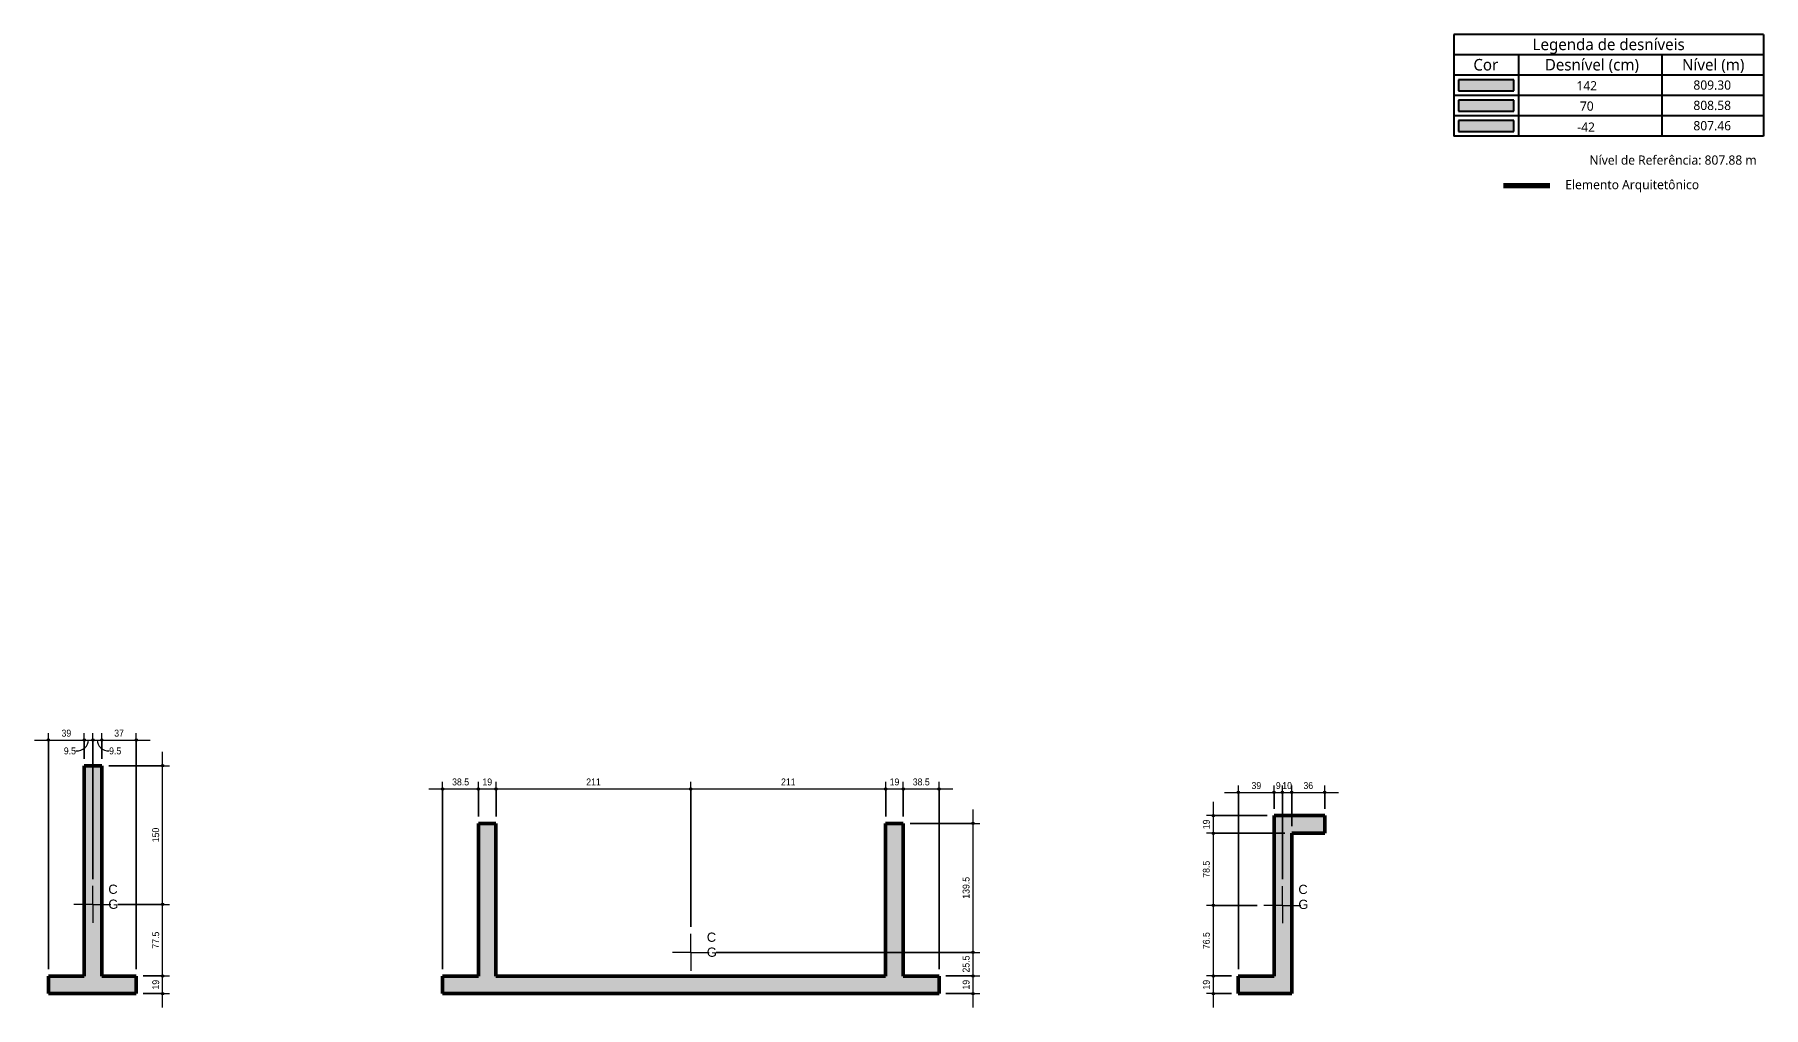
# Model space of a CAD drawing. Header units: centimetres. Extents: x -1984 to 34419, y -3196 to 88064.
# Drawn here: x 12445 to 14315, y -931 to 122 of the extents above; entities that cross this region are included whole.
import ezdxf

# ---------------------------------------------------------------- set-up
doc = ezdxf.new("R2010")
doc.units = ezdxf.units.CM
for name, color, linetype, lineweight in [('A-ANNO-DIMS', 7, 'Continuous', 9), ('A-ANNO-DIMS-50', 7, 'Continuous', 9), ('A-DETL-GENF', 7, 'Continuous', 18), ('A-DETL-IDEN', 7, 'Continuous', 9), ('A-DETL-THIN', 7, 'Continuous', 25), ('G-ANNO-TEXT', 7, 'Continuous', 9), ('S-COLS', 7, 'Continuous', 25)]:
    doc.layers.add(name, color=color, linetype=linetype, lineweight=lineweight)
doc.layers.add('A-DETL', color=7, linetype='Continuous', lineweight=18, true_color=0x00a600)
doc.styles.add('Arial_1', font='arial.ttf', dxfattribs={"width": 0.9, "height": 7.5})
doc.styles.add('Arial_3', font='arial.ttf', dxfattribs={"height": 10})
doc.styles.add('Gadugi_1', font='gadugi.ttf', dxfattribs={"height": 10})
doc.styles.add('Gadugi_3', font='gadugi.ttf', dxfattribs={"height": 12.5})
doc.dimstyles.new('PED_1_5mm_ESQ_2', dxfattribs={"dimscale": 30.48, "dimtxt": 7.651945, "dimasz": 0.328084, "dimexe": 0.246063, "dimexo": 0.246063, "dimgap": 0.049213, "dimtad": 1, "dimdec": 1, "dimrnd": 0.5, "dimdsep": 46, "dimtxsty": 'Arial_1', "dimblk1": 'DOTSMALL', "dimblk2": 'DOTSMALL', "dimsah": 1, "dimcen": 0.09, "dimdle": 0.492126, "dimazin": 0, "dimtfac": 1, "dimtdec": 4, "dimtix": 1, "dimtmove": 1, "dimatfit": 3, "dimfxl": 1, "dimtvp": 1, "dimtolj": 1, "dimtzin": 0, "dimarcsym": 2})
doc.dimstyles.new('PED_1_5mm_ESQ_3', dxfattribs={"dimscale": 30.48, "dimtxt": 7.651945, "dimasz": 0.328084, "dimexe": 0.246063, "dimexo": 0.246063, "dimgap": 0.049213, "dimtad": 1, "dimdec": 1, "dimrnd": 0.5, "dimdsep": 46, "dimtxsty": 'Arial_1', "dimblk1": 'DOTSMALL', "dimblk2": 'DOTSMALL', "dimsah": 1, "dimcen": 0.09, "dimdle": 0.492126, "dimazin": 0, "dimtfac": 1, "dimtdec": 4, "dimtix": 1, "dimtmove": 0, "dimatfit": 3, "dimfxl": 1, "dimtvp": 1, "dimtolj": 1, "dimtzin": 0, "dimarcsym": 2})

# ---------------------------------------------------------------- blocks, each defined once
blk = doc.blocks.new('DIMBLOCK326-DT F 005 - DETALHE P21')
at = {"layer": 'A-ANNO-DIMS-50'}
h = blk.add_hatch(color=256, dxfattribs=at)
edge = h.paths.add_edge_path(flags=0)
edge.add_arc((12460.4, -641.6), 1.25, 0, 360)
h = blk.add_hatch(color=256, dxfattribs=at)
edge = h.paths.add_edge_path(flags=0)
edge.add_arc((12499.1, -641.6), 1.25, 0, 360)
for p, q in [((12460.4, -889.4), (12460.4, -634.1)), ((12499.1, -661.9), (12499.1, -634.1)), ((12445.4, -641.6), (12499.1, -641.6)), ((12460.4, -641.6), (12460.4, -889.4)), ((12499.1, -641.6), (12499.1, -661.9))]:
    blk.add_line(p, q, dxfattribs=at)
for centre in [(12460.4, -641.6), (12499.1, -641.6)]:
    blk.add_circle(centre, 1.25, dxfattribs=at)
at = {"layer": 'A-ANNO-DIMS-50', "color": 0, "insert": (12474.5, -630.4), "char_height": 7.5, "width": 12.431, "attachment_point": 1, "line_spacing_factor": 0.941778, "style": 'Arial_1'}
blk.add_mtext('39', dxfattribs=at)
blk = doc.blocks.new('_DotSmall')
at = {"color": 0, "linetype": 'ByBlock', "const_width": 0.5}
blk.add_lwpolyline([(-0.0625, 0, 1), (0.0625, 0, 1)], format="xyb", close=True, dxfattribs=at)
blk = doc.blocks.new('DIMBLOCK327-DT F 005 - DETALHE P21')
at = {"layer": 'A-ANNO-DIMS-50'}
h = blk.add_hatch(color=256, dxfattribs=at)
edge = h.paths.add_edge_path(flags=0)
edge.add_arc((12499.1, -641.6), 1.25, 0, 360)
h = blk.add_hatch(color=256, dxfattribs=at)
edge = h.paths.add_edge_path(flags=0)
edge.add_arc((12508.4, -641.6), 1.25, 0, 360)
for p, q in [((12499.1, -661.9), (12499.1, -634.1)), ((12508.4, -792), (12508.4, -634.1)), ((12499.1, -641.6), (12508.4, -641.6)), ((12499.1, -641.6), (12499.1, -661.9)), ((12508.4, -641.6), (12508.4, -792))]:
    blk.add_line(p, q, dxfattribs=at)
for centre in [(12499.1, -641.6), (12508.4, -641.6)]:
    blk.add_circle(centre, 1.25, dxfattribs=at)
blk.add_ellipse((12490, -641.6), major_axis=(13.7, 0), ratio=0.857781, start_param=4.712389, end_param=6.283185, dxfattribs=at)
at = {"layer": 'A-ANNO-DIMS-50', "color": 0, "insert": (12477, -649.6), "char_height": 7.5, "width": 15.539, "attachment_point": 1, "line_spacing_factor": 0.941778, "style": 'Arial_1'}
blk.add_mtext('9.5', dxfattribs=at)
blk = doc.blocks.new('DIMBLOCK328-DT F 005 - DETALHE P21')
at = {"layer": 'A-ANNO-DIMS-50'}
h = blk.add_hatch(color=256, dxfattribs=at)
edge = h.paths.add_edge_path(flags=0)
edge.add_arc((12508.4, -641.6), 1.25, 0, 360)
h = blk.add_hatch(color=256, dxfattribs=at)
edge = h.paths.add_edge_path(flags=0)
edge.add_arc((12518.1, -641.6), 1.25, 0, 360)
for p, q in [((12508.4, -792), (12508.4, -634.1)), ((12518.1, -661.9), (12518.1, -634.1)), ((12508.4, -641.6), (12518.1, -641.6)), ((12508.4, -641.6), (12508.4, -792)), ((12518.1, -641.6), (12518.1, -661.9))]:
    blk.add_line(p, q, dxfattribs=at)
for centre in [(12508.4, -641.6), (12518.1, -641.6)]:
    blk.add_circle(centre, 1.25, dxfattribs=at)
blk.add_ellipse((12526, -641.6), major_axis=(12.8, 0), ratio=0.921926, start_param=3.141593, end_param=4.712389, dxfattribs=at)
at = {"layer": 'A-ANNO-DIMS-50', "color": 0, "insert": (12526, -649.6), "char_height": 7.5, "width": 15.539, "attachment_point": 1, "line_spacing_factor": 0.941778, "style": 'Arial_1'}
blk.add_mtext('9.5', dxfattribs=at)
blk = doc.blocks.new('DIMBLOCK329-DT F 005 - DETALHE P21')
at = {"layer": 'A-ANNO-DIMS-50'}
h = blk.add_hatch(color=256, dxfattribs=at)
edge = h.paths.add_edge_path(flags=0)
edge.add_arc((12518.1, -641.6), 1.25, 0, 360)
h = blk.add_hatch(color=256, dxfattribs=at)
edge = h.paths.add_edge_path(flags=0)
edge.add_arc((12555.4, -641.6), 1.25, 0, 360)
for p, q in [((12518.1, -661.9), (12518.1, -634.1)), ((12555.4, -889.4), (12555.4, -634.1)), ((12518.1, -641.6), (12570.4, -641.6)), ((12518.1, -641.6), (12518.1, -661.9)), ((12555.4, -641.6), (12555.4, -889.4))]:
    blk.add_line(p, q, dxfattribs=at)
for centre in [(12518.1, -641.6), (12555.4, -641.6)]:
    blk.add_circle(centre, 1.25, dxfattribs=at)
at = {"layer": 'A-ANNO-DIMS-50', "color": 0, "insert": (12531.5, -630.4), "char_height": 7.5, "width": 12.431, "attachment_point": 1, "line_spacing_factor": 0.941778, "style": 'Arial_1'}
blk.add_mtext('37', dxfattribs=at)
blk = doc.blocks.new('DIMBLOCK330-DT F 005 - DETALHE P21')
at = {"layer": 'A-ANNO-DIMS-50'}
h = blk.add_hatch(color=256, dxfattribs=at)
edge = h.paths.add_edge_path(flags=0)
edge.add_arc((12583.8, -896.9), 1.25, 0, 360)
h = blk.add_hatch(color=256, dxfattribs=at)
edge = h.paths.add_edge_path(flags=0)
edge.add_arc((12583.8, -915.9), 1.25, 0, 360)
for p, q in [((12562.9, -896.9), (12591.3, -896.9)), ((12583.8, -896.9), (12562.9, -896.9)), ((12583.8, -930.9), (12583.8, -896.9)), ((12562.9, -915.9), (12591.3, -915.9)), ((12583.8, -915.9), (12562.9, -915.9))]:
    blk.add_line(p, q, dxfattribs=at)
for centre in [(12583.8, -896.9), (12583.8, -915.9)]:
    blk.add_circle(centre, 1.25, dxfattribs=at)
at = {"layer": 'A-ANNO-DIMS-50', "color": 0, "insert": (12572.6, -911.6), "char_height": 7.5, "width": 12.431, "attachment_point": 1, "rotation": 90, "line_spacing_factor": 0.941778, "style": 'Arial_1'}
blk.add_mtext('19', dxfattribs=at)
blk = doc.blocks.new('DIMBLOCK331-DT F 005 - DETALHE P21')
at = {"layer": 'A-ANNO-DIMS-50'}
h = blk.add_hatch(color=256, dxfattribs=at)
edge = h.paths.add_edge_path(flags=0)
edge.add_arc((12583.8, -819.5), 1.25, 0, 360)
h = blk.add_hatch(color=256, dxfattribs=at)
edge = h.paths.add_edge_path(flags=0)
edge.add_arc((12583.8, -896.9), 1.25, 0, 360)
for p, q in [((12535.4, -819.5), (12591.3, -819.5)), ((12583.8, -819.5), (12535.4, -819.5)), ((12583.8, -896.9), (12583.8, -819.5)), ((12562.9, -896.9), (12591.3, -896.9)), ((12583.8, -896.9), (12562.9, -896.9))]:
    blk.add_line(p, q, dxfattribs=at)
for centre in [(12583.8, -819.5), (12583.8, -896.9)]:
    blk.add_circle(centre, 1.25, dxfattribs=at)
at = {"layer": 'A-ANNO-DIMS-50', "color": 0, "insert": (12572.6, -867.3), "char_height": 7.5, "width": 21.755, "attachment_point": 1, "rotation": 90, "line_spacing_factor": 0.941778, "style": 'Arial_1'}
blk.add_mtext('77.5', dxfattribs=at)
blk = doc.blocks.new('DIMBLOCK332-DT F 005 - DETALHE P21')
at = {"layer": 'A-ANNO-DIMS-50'}
h = blk.add_hatch(color=256, dxfattribs=at)
edge = h.paths.add_edge_path(flags=0)
edge.add_arc((12583.8, -669.4), 1.25, 0, 360)
h = blk.add_hatch(color=256, dxfattribs=at)
edge = h.paths.add_edge_path(flags=0)
edge.add_arc((12583.8, -819.5), 1.25, 0, 360)
for p, q in [((12583.8, -819.5), (12583.8, -654.4)), ((12525.6, -669.4), (12591.3, -669.4)), ((12583.8, -669.4), (12525.6, -669.4)), ((12535.4, -819.5), (12591.3, -819.5)), ((12583.8, -819.5), (12535.4, -819.5))]:
    blk.add_line(p, q, dxfattribs=at)
for centre in [(12583.8, -669.4), (12583.8, -819.5)]:
    blk.add_circle(centre, 1.25, dxfattribs=at)
at = {"layer": 'A-ANNO-DIMS-50', "color": 0, "insert": (12572.6, -752.2), "char_height": 7.5, "width": 18.647, "attachment_point": 1, "rotation": 90, "line_spacing_factor": 0.941778, "style": 'Arial_1'}
blk.add_mtext('150', dxfattribs=at)
blk = doc.blocks.new('DIMBLOCK333-DT F 006 - DETALHE P22')
at = {"layer": 'A-ANNO-DIMS-50'}
h = blk.add_hatch(color=256, dxfattribs=at)
edge = h.paths.add_edge_path(flags=0)
edge.add_arc((12886.7, -694.5), 1.25, 0, 360)
h = blk.add_hatch(color=256, dxfattribs=at)
edge = h.paths.add_edge_path(flags=0)
edge.add_arc((12925.5, -694.5), 1.25, 0, 360)
for p, q in [((12886.7, -889.4), (12886.7, -687)), ((12925.5, -724.3), (12925.5, -687)), ((12871.7, -694.5), (12925.5, -694.5)), ((12886.7, -694.5), (12886.7, -889.4)), ((12925.5, -694.5), (12925.5, -724.3))]:
    blk.add_line(p, q, dxfattribs=at)
for centre in [(12886.7, -694.5), (12925.5, -694.5)]:
    blk.add_circle(centre, 1.25, dxfattribs=at)
at = {"layer": 'A-ANNO-DIMS-50', "color": 0, "insert": (12897, -683.2), "char_height": 7.5, "width": 21.755, "attachment_point": 1, "line_spacing_factor": 0.941778, "style": 'Arial_1'}
blk.add_mtext('38.5', dxfattribs=at)
blk = doc.blocks.new('DIMBLOCK334-DT F 006 - DETALHE P22')
at = {"layer": 'A-ANNO-DIMS-50'}
h = blk.add_hatch(color=256, dxfattribs=at)
edge = h.paths.add_edge_path(flags=0)
edge.add_arc((12925.5, -694.5), 1.25, 0, 360)
h = blk.add_hatch(color=256, dxfattribs=at)
edge = h.paths.add_edge_path(flags=0)
edge.add_arc((12944.5, -694.5), 1.25, 0, 360)
for p, q in [((12925.5, -724.3), (12925.5, -687)), ((12944.5, -724.3), (12944.5, -687)), ((12925.5, -694.5), (12944.5, -694.5)), ((12925.5, -694.5), (12925.5, -724.3)), ((12944.5, -694.5), (12944.5, -724.3))]:
    blk.add_line(p, q, dxfattribs=at)
for centre in [(12925.5, -694.5), (12944.5, -694.5)]:
    blk.add_circle(centre, 1.25, dxfattribs=at)
at = {"layer": 'A-ANNO-DIMS-50', "color": 0, "insert": (12929.8, -683.2), "char_height": 7.5, "width": 12.431, "attachment_point": 1, "line_spacing_factor": 0.941778, "style": 'Arial_1'}
blk.add_mtext('19', dxfattribs=at)
blk = doc.blocks.new('DIMBLOCK335-DT F 006 - DETALHE P22')
at = {"layer": 'A-ANNO-DIMS-50'}
h = blk.add_hatch(color=256, dxfattribs=at)
edge = h.paths.add_edge_path(flags=0)
edge.add_arc((12944.5, -694.5), 1.25, 0, 360)
h = blk.add_hatch(color=256, dxfattribs=at)
edge = h.paths.add_edge_path(flags=0)
edge.add_arc((13155.2, -694.5), 1.25, 0, 360)
for p, q in [((12944.5, -724.3), (12944.5, -687)), ((13155.2, -843.9), (13155.2, -687)), ((12944.5, -694.5), (13155.2, -694.5)), ((12944.5, -694.5), (12944.5, -724.3)), ((13155.2, -694.5), (13155.2, -843.9))]:
    blk.add_line(p, q, dxfattribs=at)
for centre in [(12944.5, -694.5), (13155.2, -694.5)]:
    blk.add_circle(centre, 1.25, dxfattribs=at)
at = {"layer": 'A-ANNO-DIMS-50', "color": 0, "insert": (13042.1, -683.2), "char_height": 7.5, "width": 18.647, "attachment_point": 1, "line_spacing_factor": 0.941778, "style": 'Arial_1'}
blk.add_mtext('211', dxfattribs=at)
blk = doc.blocks.new('DIMBLOCK336-DT F 006 - DETALHE P22')
at = {"layer": 'A-ANNO-DIMS-50'}
h = blk.add_hatch(color=256, dxfattribs=at)
edge = h.paths.add_edge_path(flags=0)
edge.add_arc((13155.2, -694.5), 1.25, 0, 360)
h = blk.add_hatch(color=256, dxfattribs=at)
edge = h.paths.add_edge_path(flags=0)
edge.add_arc((13366, -694.5), 1.25, 0, 360)
for p, q in [((13155.2, -843.9), (13155.2, -687)), ((13366, -724.3), (13366, -687)), ((13155.2, -694.5), (13366, -694.5)), ((13155.2, -694.5), (13155.2, -843.9)), ((13366, -694.5), (13366, -724.3))]:
    blk.add_line(p, q, dxfattribs=at)
for centre in [(13155.2, -694.5), (13366, -694.5)]:
    blk.add_circle(centre, 1.25, dxfattribs=at)
at = {"layer": 'A-ANNO-DIMS-50', "color": 0, "insert": (13252.8, -683.2), "char_height": 7.5, "width": 18.647, "attachment_point": 1, "line_spacing_factor": 0.941778, "style": 'Arial_1'}
blk.add_mtext('211', dxfattribs=at)
blk = doc.blocks.new('DIMBLOCK337-DT F 006 - DETALHE P22')
at = {"layer": 'A-ANNO-DIMS-50'}
h = blk.add_hatch(color=256, dxfattribs=at)
edge = h.paths.add_edge_path(flags=0)
edge.add_arc((13366, -694.5), 1.25, 0, 360)
h = blk.add_hatch(color=256, dxfattribs=at)
edge = h.paths.add_edge_path(flags=0)
edge.add_arc((13385, -694.5), 1.25, 0, 360)
for p, q in [((13366, -724.3), (13366, -687)), ((13385, -724.3), (13385, -687)), ((13366, -694.5), (13385, -694.5)), ((13366, -694.5), (13366, -724.3)), ((13385, -694.5), (13385, -724.3))]:
    blk.add_line(p, q, dxfattribs=at)
for centre in [(13366, -694.5), (13385, -694.5)]:
    blk.add_circle(centre, 1.25, dxfattribs=at)
at = {"layer": 'A-ANNO-DIMS-50', "color": 0, "insert": (13370.3, -683.2), "char_height": 7.5, "width": 12.431, "attachment_point": 1, "line_spacing_factor": 0.941778, "style": 'Arial_1'}
blk.add_mtext('19', dxfattribs=at)
blk = doc.blocks.new('DIMBLOCK338-DT F 006 - DETALHE P22')
at = {"layer": 'A-ANNO-DIMS-50'}
h = blk.add_hatch(color=256, dxfattribs=at)
edge = h.paths.add_edge_path(flags=0)
edge.add_arc((13385, -694.5), 1.25, 0, 360)
h = blk.add_hatch(color=256, dxfattribs=at)
edge = h.paths.add_edge_path(flags=0)
edge.add_arc((13423.7, -694.5), 1.25, 0, 360)
for p, q in [((13385, -724.3), (13385, -687)), ((13423.7, -889.4), (13423.7, -687)), ((13385, -694.5), (13438.7, -694.5)), ((13385, -694.5), (13385, -724.3)), ((13423.7, -694.5), (13423.7, -889.4))]:
    blk.add_line(p, q, dxfattribs=at)
for centre in [(13385, -694.5), (13423.7, -694.5)]:
    blk.add_circle(centre, 1.25, dxfattribs=at)
at = {"layer": 'A-ANNO-DIMS-50', "color": 0, "insert": (13395.3, -683.2), "char_height": 7.5, "width": 21.755, "attachment_point": 1, "line_spacing_factor": 0.941778, "style": 'Arial_1'}
blk.add_mtext('38.5', dxfattribs=at)
blk = doc.blocks.new('DIMBLOCK339-DT F 006 - DETALHE P22')
at = {"layer": 'A-ANNO-DIMS-50'}
h = blk.add_hatch(color=256, dxfattribs=at)
edge = h.paths.add_edge_path(flags=0)
edge.add_arc((13460.4, -731.8), 1.25, 0, 360)
h = blk.add_hatch(color=256, dxfattribs=at)
edge = h.paths.add_edge_path(flags=0)
edge.add_arc((13460.4, -871.4), 1.25, 0, 360)
for p, q in [((13460.4, -716.8), (13460.4, -871.4)), ((13392.5, -731.8), (13467.9, -731.8)), ((13460.4, -731.8), (13392.5, -731.8)), ((13182.7, -871.4), (13467.9, -871.4)), ((13460.4, -871.4), (13182.7, -871.4))]:
    blk.add_line(p, q, dxfattribs=at)
for centre in [(13460.4, -731.8), (13460.4, -871.4)]:
    blk.add_circle(centre, 1.25, dxfattribs=at)
at = {"layer": 'A-ANNO-DIMS-50', "color": 0, "insert": (13449.2, -813.3), "char_height": 7.5, "width": 27.971, "attachment_point": 1, "rotation": 90, "line_spacing_factor": 0.941778, "style": 'Arial_1'}
blk.add_mtext('139.5', dxfattribs=at)
blk = doc.blocks.new('DIMBLOCK340-DT F 006 - DETALHE P22')
at = {"layer": 'A-ANNO-DIMS-50'}
h = blk.add_hatch(color=256, dxfattribs=at)
edge = h.paths.add_edge_path(flags=0)
edge.add_arc((13460.4, -871.4), 1.25, 0, 360)
h = blk.add_hatch(color=256, dxfattribs=at)
edge = h.paths.add_edge_path(flags=0)
edge.add_arc((13460.4, -896.9), 1.25, 0, 360)
for p, q in [((13182.7, -871.4), (13467.9, -871.4)), ((13460.4, -871.4), (13182.7, -871.4)), ((13460.4, -871.4), (13460.4, -896.9)), ((13431.2, -896.9), (13467.9, -896.9)), ((13460.4, -896.9), (13431.2, -896.9))]:
    blk.add_line(p, q, dxfattribs=at)
for centre in [(13460.4, -871.4), (13460.4, -896.9)]:
    blk.add_circle(centre, 1.25, dxfattribs=at)
at = {"layer": 'A-ANNO-DIMS-50', "color": 0, "insert": (13449.2, -893.2), "char_height": 7.5, "width": 21.755, "attachment_point": 1, "rotation": 90, "line_spacing_factor": 0.941778, "style": 'Arial_1'}
blk.add_mtext('25.5', dxfattribs=at)
blk = doc.blocks.new('DIMBLOCK341-DT F 006 - DETALHE P22')
at = {"layer": 'A-ANNO-DIMS-50'}
h = blk.add_hatch(color=256, dxfattribs=at)
edge = h.paths.add_edge_path(flags=0)
edge.add_arc((13460.4, -896.9), 1.25, 0, 360)
h = blk.add_hatch(color=256, dxfattribs=at)
edge = h.paths.add_edge_path(flags=0)
edge.add_arc((13460.4, -915.9), 1.25, 0, 360)
for p, q in [((13431.2, -896.9), (13467.9, -896.9)), ((13460.4, -896.9), (13431.2, -896.9)), ((13460.4, -896.9), (13460.4, -930.9)), ((13431.2, -915.9), (13467.9, -915.9)), ((13460.4, -915.9), (13431.2, -915.9))]:
    blk.add_line(p, q, dxfattribs=at)
for centre in [(13460.4, -896.9), (13460.4, -915.9)]:
    blk.add_circle(centre, 1.25, dxfattribs=at)
at = {"layer": 'A-ANNO-DIMS-50', "color": 0, "insert": (13449.2, -911.6), "char_height": 7.5, "width": 12.431, "attachment_point": 1, "rotation": 90, "line_spacing_factor": 0.941778, "style": 'Arial_1'}
blk.add_mtext('19', dxfattribs=at)
blk = doc.blocks.new('DIMBLOCK342-DT F 007 - DETALHE P24')
at = {"layer": 'A-ANNO-DIMS-50'}
h = blk.add_hatch(color=256, dxfattribs=at)
edge = h.paths.add_edge_path(flags=0)
edge.add_arc((13747.5, -698.3), 1.25, 0, 360)
h = blk.add_hatch(color=256, dxfattribs=at)
edge = h.paths.add_edge_path(flags=0)
edge.add_arc((13786.2, -698.3), 1.25, 0, 360)
for p, q in [((13747.5, -889.4), (13747.5, -690.8)), ((13786.2, -715.9), (13786.2, -690.8)), ((13732.5, -698.3), (13786.2, -698.3)), ((13747.5, -698.3), (13747.5, -889.4)), ((13786.2, -698.3), (13786.2, -715.9))]:
    blk.add_line(p, q, dxfattribs=at)
for centre in [(13747.5, -698.3), (13786.2, -698.3)]:
    blk.add_circle(centre, 1.25, dxfattribs=at)
at = {"layer": 'A-ANNO-DIMS-50', "color": 0, "insert": (13761.7, -687.1), "char_height": 7.5, "width": 12.431, "attachment_point": 1, "line_spacing_factor": 0.941778, "style": 'Arial_1'}
blk.add_mtext('39', dxfattribs=at)
blk = doc.blocks.new('DIMBLOCK343-DT F 007 - DETALHE P24')
at = {"layer": 'A-ANNO-DIMS-50'}
h = blk.add_hatch(color=256, dxfattribs=at)
edge = h.paths.add_edge_path(flags=0)
edge.add_arc((13786.2, -698.3), 1.25, 0, 360)
h = blk.add_hatch(color=256, dxfattribs=at)
edge = h.paths.add_edge_path(flags=0)
edge.add_arc((13795.2, -698.3), 1.25, 0, 360)
for p, q in [((13786.2, -715.9), (13786.2, -690.8)), ((13795.2, -792.2), (13795.2, -690.8)), ((13786.2, -698.3), (13795.2, -698.3)), ((13786.2, -698.3), (13786.2, -715.9)), ((13795.2, -698.3), (13795.2, -792.2))]:
    blk.add_line(p, q, dxfattribs=at)
for centre in [(13786.2, -698.3), (13795.2, -698.3)]:
    blk.add_circle(centre, 1.25, dxfattribs=at)
at = {"layer": 'A-ANNO-DIMS-50', "color": 0, "insert": (13788.1, -687.1), "char_height": 7.5, "width": 6.216, "attachment_point": 1, "line_spacing_factor": 0.941778, "style": 'Arial_1'}
blk.add_mtext('9', dxfattribs=at)
blk = doc.blocks.new('DIMBLOCK344-DT F 007 - DETALHE P24')
at = {"layer": 'A-ANNO-DIMS-50'}
h = blk.add_hatch(color=256, dxfattribs=at)
edge = h.paths.add_edge_path(flags=0)
edge.add_arc((13795.2, -698.3), 1.25, 0, 360)
h = blk.add_hatch(color=256, dxfattribs=at)
edge = h.paths.add_edge_path(flags=0)
edge.add_arc((13805.2, -698.3), 1.25, 0, 360)
for p, q in [((13795.2, -792.2), (13795.2, -690.8)), ((13805.2, -734.9), (13805.2, -690.8)), ((13795.2, -698.3), (13805.2, -698.3)), ((13795.2, -698.3), (13795.2, -792.2)), ((13805.2, -698.3), (13805.2, -734.9))]:
    blk.add_line(p, q, dxfattribs=at)
for centre in [(13795.2, -698.3), (13805.2, -698.3)]:
    blk.add_circle(centre, 1.25, dxfattribs=at)
at = {"layer": 'A-ANNO-DIMS-50', "color": 0, "insert": (13795, -687.1), "char_height": 7.5, "width": 12.431, "attachment_point": 1, "line_spacing_factor": 0.941778, "style": 'Arial_1'}
blk.add_mtext('10', dxfattribs=at)
blk = doc.blocks.new('DIMBLOCK345-DT F 007 - DETALHE P24')
at = {"layer": 'A-ANNO-DIMS-50'}
h = blk.add_hatch(color=256, dxfattribs=at)
edge = h.paths.add_edge_path(flags=0)
edge.add_arc((13805.2, -698.3), 1.25, 0, 360)
h = blk.add_hatch(color=256, dxfattribs=at)
edge = h.paths.add_edge_path(flags=0)
edge.add_arc((13841, -698.3), 1.25, 0, 360)
for p, q in [((13805.2, -734.9), (13805.2, -690.8)), ((13841, -715.9), (13841, -690.8)), ((13805.2, -698.3), (13856, -698.3)), ((13805.2, -698.3), (13805.2, -734.9)), ((13841, -698.3), (13841, -715.9))]:
    blk.add_line(p, q, dxfattribs=at)
for centre in [(13805.2, -698.3), (13841, -698.3)]:
    blk.add_circle(centre, 1.25, dxfattribs=at)
at = {"layer": 'A-ANNO-DIMS-50', "color": 0, "insert": (13817.9, -687.1), "char_height": 7.5, "width": 12.431, "attachment_point": 1, "line_spacing_factor": 0.941778, "style": 'Arial_1'}
blk.add_mtext('36', dxfattribs=at)
blk = doc.blocks.new('DIMBLOCK346-DT F 007 - DETALHE P24')
at = {"layer": 'A-ANNO-DIMS-50'}
h = blk.add_hatch(color=256, dxfattribs=at)
edge = h.paths.add_edge_path(flags=0)
edge.add_arc((13720.4, -723.4), 1.25, 0, 360)
h = blk.add_hatch(color=256, dxfattribs=at)
edge = h.paths.add_edge_path(flags=0)
edge.add_arc((13720.4, -742.4), 1.25, 0, 360)
for p, q in [((13720.4, -708.4), (13720.4, -742.4)), ((13778.7, -723.4), (13712.9, -723.4)), ((13720.4, -723.4), (13778.7, -723.4)), ((13797.7, -742.4), (13712.9, -742.4)), ((13720.4, -742.4), (13797.7, -742.4))]:
    blk.add_line(p, q, dxfattribs=at)
for centre in [(13720.4, -723.4), (13720.4, -742.4)]:
    blk.add_circle(centre, 1.25, dxfattribs=at)
at = {"layer": 'A-ANNO-DIMS-50', "color": 0, "insert": (13709.1, -738.1), "char_height": 7.5, "width": 12.431, "attachment_point": 1, "rotation": 90, "line_spacing_factor": 0.941778, "style": 'Arial_1'}
blk.add_mtext('19', dxfattribs=at)
blk = doc.blocks.new('DIMBLOCK347-DT F 007 - DETALHE P24')
at = {"layer": 'A-ANNO-DIMS-50'}
h = blk.add_hatch(color=256, dxfattribs=at)
edge = h.paths.add_edge_path(flags=0)
edge.add_arc((13720.4, -742.4), 1.25, 0, 360)
h = blk.add_hatch(color=256, dxfattribs=at)
edge = h.paths.add_edge_path(flags=0)
edge.add_arc((13720.4, -820.6), 1.25, 0, 360)
for p, q in [((13797.7, -742.4), (13712.9, -742.4)), ((13720.4, -742.4), (13720.4, -820.6)), ((13720.4, -742.4), (13797.7, -742.4)), ((13767.7, -820.6), (13712.9, -820.6)), ((13720.4, -820.6), (13767.7, -820.6))]:
    blk.add_line(p, q, dxfattribs=at)
for centre in [(13720.4, -742.4), (13720.4, -820.6)]:
    blk.add_circle(centre, 1.25, dxfattribs=at)
at = {"layer": 'A-ANNO-DIMS-50', "color": 0, "insert": (13709.1, -790.6), "char_height": 7.5, "width": 21.755, "attachment_point": 1, "rotation": 90, "line_spacing_factor": 0.941778, "style": 'Arial_1'}
blk.add_mtext('78.5', dxfattribs=at)
blk = doc.blocks.new('DIMBLOCK348-DT F 007 - DETALHE P24')
at = {"layer": 'A-ANNO-DIMS-50'}
h = blk.add_hatch(color=256, dxfattribs=at)
edge = h.paths.add_edge_path(flags=0)
edge.add_arc((13720.4, -820.6), 1.25, 0, 360)
h = blk.add_hatch(color=256, dxfattribs=at)
edge = h.paths.add_edge_path(flags=0)
edge.add_arc((13720.4, -896.9), 1.25, 0, 360)
for p, q in [((13767.7, -820.6), (13712.9, -820.6)), ((13720.4, -820.6), (13720.4, -896.9)), ((13720.4, -820.6), (13767.7, -820.6)), ((13740, -896.9), (13712.9, -896.9)), ((13720.4, -896.9), (13740, -896.9))]:
    blk.add_line(p, q, dxfattribs=at)
for centre in [(13720.4, -820.6), (13720.4, -896.9)]:
    blk.add_circle(centre, 1.25, dxfattribs=at)
at = {"layer": 'A-ANNO-DIMS-50', "color": 0, "insert": (13709.1, -867.9), "char_height": 7.5, "width": 21.755, "attachment_point": 1, "rotation": 90, "line_spacing_factor": 0.941778, "style": 'Arial_1'}
blk.add_mtext('76.5', dxfattribs=at)
blk = doc.blocks.new('DIMBLOCK349-DT F 007 - DETALHE P24')
at = {"layer": 'A-ANNO-DIMS-50'}
h = blk.add_hatch(color=256, dxfattribs=at)
edge = h.paths.add_edge_path(flags=0)
edge.add_arc((13720.4, -896.9), 1.25, 0, 360)
h = blk.add_hatch(color=256, dxfattribs=at)
edge = h.paths.add_edge_path(flags=0)
edge.add_arc((13720.4, -915.9), 1.25, 0, 360)
for p, q in [((13740, -896.9), (13712.9, -896.9)), ((13720.4, -896.9), (13720.4, -930.9)), ((13720.4, -896.9), (13740, -896.9)), ((13740, -915.9), (13712.9, -915.9)), ((13720.4, -915.9), (13740, -915.9))]:
    blk.add_line(p, q, dxfattribs=at)
for centre in [(13720.4, -896.9), (13720.4, -915.9)]:
    blk.add_circle(centre, 1.25, dxfattribs=at)
at = {"layer": 'A-ANNO-DIMS-50', "color": 0, "insert": (13709.1, -911.6), "char_height": 7.5, "width": 12.431, "attachment_point": 1, "rotation": 90, "line_spacing_factor": 0.941778, "style": 'Arial_1'}
blk.add_mtext('19', dxfattribs=at)

msp = doc.modelspace()

# ---------------------------------------------------------------- hatches: boundary and pattern name
at = {"layer": 'A-DETL-GENF', "true_color": 0xe6b8b7}
msp.add_hatch(color=9, dxfattribs=at).paths.add_polyline_path([(14045.48, 60.81), (14045.48, 72.81), (13985.48, 72.81), (13985.48, 60.81)], flags=0)
at = {"layer": 'A-DETL-GENF', "true_color": 0xccffcc}
msp.add_hatch(color=254, dxfattribs=at).paths.add_polyline_path([(14045.48, 38.81), (14045.48, 50.81), (13985.48, 50.81), (13985.48, 38.81)], flags=0)
at = {"layer": 'A-DETL-GENF', "true_color": 0xffffcc}
msp.add_hatch(color=7, dxfattribs=at).paths.add_polyline_path([(14045.48, 16.81), (14045.48, 28.81), (13985.48, 28.81), (13985.48, 16.81)], flags=0)
at = {"layer": 'S-COLS', "true_color": 0x808080}
for points in [[(12460.35, -915.95), (12555.35, -915.95), (12555.35, -896.95), (12518.1, -896.95), (12518.1, -669.38), (12499.1, -669.38), (12499.1, -896.95), (12460.35, -896.95)], [(13805.21, -915.95), (13805.21, -742.38), (13840.96, -742.38), (13840.96, -723.38), (13786.21, -723.38), (13786.21, -896.95), (13747.46, -896.95), (13747.46, -915.95)], [(12886.75, -915.95), (13423.74, -915.95), (13423.74, -896.95), (13384.99, -896.95), (13384.99, -731.83), (13365.99, -731.83), (13365.99, -896.95), (12944.48, -896.95), (12944.48, -731.83), (12925.48, -731.83), (12925.48, -896.95), (12886.75, -896.95)]]:
    msp.add_hatch(color=8, dxfattribs=at).paths.add_polyline_path(points, flags=0)

# ---------------------------------------------------------------- linework, layer by layer
at = {"layer": 'A-DETL', "color": 7}
for p, q in [((12508.38, -819.47), (12508.38, -799.47)), ((13795.18, -820.64), (13795.18, -799.66)), ((12508.38, -819.47), (12487.85, -819.47)), ((12508.38, -819.47), (12527.85, -819.47)), ((12508.38, -819.47), (12508.38, -839.47)), ((13795.18, -820.64), (13775.18, -820.64)), ((13795.18, -820.64), (13815.18, -820.64)), ((13795.18, -820.64), (13795.18, -839.66)), ((13155.24, -871.39), (13155.24, -851.39)), ((13155.24, -871.39), (13135.24, -871.39)), ((13155.24, -871.39), (13175.24, -871.39)), ((13155.24, -871.39), (13155.24, -891.39))]:
    msp.add_line(p, q, dxfattribs=at)
at = {"layer": 'A-DETL-THIN'}
for p, q in [((14315.48, 121.81), (13980.48, 121.81)), ((13980.48, 121.81), (13980.48, 11.81)), ((14315.48, 121.81), (14315.48, 11.81)), ((14315.48, 99.81), (13980.48, 99.81)), ((14050.48, 99.81), (14050.48, 11.81)), ((14205.48, 99.81), (14205.48, 11.81)), ((14315.48, 77.81), (13980.48, 77.81)), ((14045.48, 72.81), (13985.48, 72.81)), ((13985.48, 72.81), (13985.48, 60.81)), ((13985.48, 60.81), (14045.48, 60.81)), ((14045.48, 60.81), (14045.48, 72.81)), ((14315.48, 55.81), (13980.48, 55.81)), ((14045.48, 50.81), (13985.48, 50.81)), ((13985.48, 50.81), (13985.48, 38.81)), ((13985.48, 38.81), (14045.48, 38.81)), ((14045.48, 38.81), (14045.48, 50.81)), ((14315.48, 33.81), (13980.48, 33.81)), ((14045.48, 28.81), (13985.48, 28.81)), ((13985.48, 28.81), (13985.48, 16.81)), ((14045.48, 16.81), (14045.48, 28.81)), ((14315.48, 11.81), (13980.48, 11.81)), ((13985.48, 16.81), (14045.48, 16.81))]:
    msp.add_line(p, q, dxfattribs=at)
at = {"layer": 'A-DETL-THIN', "color": 190, "lineweight": 70, "true_color": 0x8000ff}
msp.add_line((14084.48, -41.92), (14034.48, -41.92), dxfattribs=at)
at = {"layer": 'S-COLS', "lineweight": 50}
for p, q in [((12499.1, -896.95), (12499.1, -669.38)), ((12499.1, -669.38), (12518.1, -669.38)), ((12518.1, -669.38), (12518.1, -896.95)), ((13786.21, -896.95), (13786.21, -723.38)), ((13786.21, -723.38), (13840.96, -723.38)), ((13840.96, -723.38), (13840.96, -742.38)), ((12925.48, -896.95), (12925.48, -731.83)), ((12925.48, -731.83), (12944.48, -731.83)), ((12944.48, -731.83), (12944.48, -896.95)), ((13365.99, -896.95), (13365.99, -731.83)), ((13365.99, -731.83), (13384.99, -731.83)), ((13384.99, -731.83), (13384.99, -896.95)), ((13840.96, -742.38), (13805.21, -742.38)), ((13805.21, -742.38), (13805.21, -915.95)), ((12460.35, -915.95), (12460.35, -896.95)), ((12460.35, -896.95), (12499.1, -896.95)), ((12518.1, -896.95), (12555.35, -896.95)), ((12555.35, -896.95), (12555.35, -915.95)), ((12886.75, -915.95), (12886.75, -896.95)), ((12886.75, -896.95), (12925.48, -896.95)), ((12944.48, -896.95), (13365.99, -896.95)), ((13384.99, -896.95), (13423.74, -896.95)), ((13423.74, -896.95), (13423.74, -915.95)), ((13747.46, -915.95), (13747.46, -896.95)), ((13747.46, -896.95), (13786.21, -896.95)), ((12555.35, -915.95), (12460.35, -915.95)), ((13423.74, -915.95), (12886.75, -915.95)), ((13805.21, -915.95), (13747.46, -915.95))]:
    msp.add_line(p, q, dxfattribs=at)

# ---------------------------------------------------------------- texts
at = {"layer": 'A-DETL-IDEN', "char_height": 10, "attachment_point": 1, "style": 'Gadugi_1'}
for s, insert, width in [('142', (14113.16, 71.39), 27.6582), ('70', (14116.96, 49.39), 18.4388), ('-42', (14114.14, 26.63), 25.2532)]:
    msp.add_mtext(s, dxfattribs=dict(at, insert=insert, width=width))
at = {"layer": 'G-ANNO-TEXT', "attachment_point": 1}
for s, insert, char_height, width, style in [('Legenda de desníveis', (14065.84, 117.44), 12.5, 200.8227, 'Gadugi_3'), ('Cor', (14001.75, 95.44), 12.5, 32.8692, 'Gadugi_3'), ('Desnível (cm)', (14079.05, 95.44), 12.5, 125.4641, 'Gadugi_3'), ('Nível (m)', (14227.46, 95.44), 12.5, 84.9789, 'Gadugi_3'), ('809.30', (14239.74, 72.16), 10, 49.7046, 'Gadugi_1'), ('808.58', (14239.74, 50.16), 10, 49.7046, 'Gadugi_1'), ('807.46', (14239.74, 28.16), 10, 49.7046, 'Gadugi_1'), ('Nível de Referência: 807.88 m', (14127.27, -9.01), 10, 222.8691, 'Gadugi_1'), ('Elemento Arquitetônico', (14101.11, -35.57), 10, 179.1772, 'Gadugi_1'), ('C', (12525.12, -798.03), 10, 12.4262, 'Arial_3'), ('C', (13812.45, -798.22), 10, 12.4262, 'Arial_3'), ('G', (12525.12, -814.23), 10, 13.2278, 'Arial_3'), ('G', (13812.45, -814.42), 10, 13.2278, 'Arial_3'), ('C', (13172.5, -849.94), 10, 12.4262, 'Arial_3'), ('G', (13172.5, -866.15), 10, 13.2278, 'Arial_3')]:
    msp.add_mtext(s, dxfattribs=dict(at, insert=insert, char_height=char_height, width=width, style=style))

# ---------------------------------------------------------------- dimensions: what is measured, and where the dimension line sits
at = {"layer": 'A-ANNO-DIMS'}
for base, p1, p2, override, picture, middle in [((12499.103399, -641.644462), (12460.353398, -896.9495), (12499.103399, -669.380742), {"dimpost": '<>', "dimfxl": 230.844325}, 'DIMBLOCK326-DT F 005 - DETALHE P21', (12479.728398, -636.312606)), ((12555.35339846, -641.64446165), (12518.10339849, -669.3807419), (12555.35339846, -896.94950006), {"dimpost": '<>', "dimfxl": 230.597273}, 'DIMBLOCK329-DT F 005 - DETALHE P21', (12536.72839848, -636.31260624)), ((12925.48, -694.47), (12886.75, -896.95), (12925.48, -731.83), {"dimpost": '<>', "dimfxl": 169.602953}, 'DIMBLOCK333-DT F 006 - DETALHE P22', (12906.11, -689.14)), ((12944.48, -694.47), (12925.48, -731.83), (12944.48, -731.83), {"dimpost": '<>', "dimfxl": 19}, 'DIMBLOCK334-DT F 006 - DETALHE P22', (12934.98, -689.14)), ((13155.24, -694.47), (12944.48, -731.83), (13155.24, -851.39), {"dimpost": '<>', "dimfxl": 242.313026}, 'DIMBLOCK335-DT F 006 - DETALHE P22', (13049.86, -689.21)), ((13365.9916, -694.4711), (13155.2359, -851.3925), (13365.9916, -731.8273), {"dimpost": '<>', "dimfxl": 242.309293}, 'DIMBLOCK336-DT F 006 - DETALHE P22', (13260.6137, -689.2058)), ((13384.99, -694.47), (13365.99, -731.83), (13384.99, -731.83), {"dimpost": '<>', "dimfxl": 19}, 'DIMBLOCK337-DT F 006 - DETALHE P22', (13375.49, -689.14)), ((13423.7382, -694.4711), (13384.9916, -731.8273), (13423.7382, -896.9495), {"dimpost": '<>', "dimfxl": 169.607285}, 'DIMBLOCK338-DT F 006 - DETALHE P22', (13404.3649, -689.1392)), ((13786.2096, -698.3091), (13747.45959, -896.948), (13786.2096, -723.37934), {"dimpost": '<>', "dimfxl": 177.841624}, 'DIMBLOCK342-DT F 007 - DETALHE P24', (13766.8346, -692.97724)), ((13795.18, -698.31), (13786.21, -723.38), (13795.18, -799.66), {"dimpost": '<>', "dimfxl": 76.810462}, 'DIMBLOCK343-DT F 007 - DETALHE P24', (13790.7, -692.98)), ((13805.21, -698.31), (13795.18, -799.66), (13805.21, -742.38), {"dimpost": '<>', "dimfxl": 58.154949}, 'DIMBLOCK344-DT F 007 - DETALHE P24', (13800.2, -692.98)), ((13840.95960136, -698.30909692), (13805.20960135, -742.37933924), (13840.95960136, -723.37933924), {"dimpost": '<>', "dimfxl": 40.485337}, 'DIMBLOCK345-DT F 007 - DETALHE P24', (13823.08460135, -692.97724151))]:
    dim = msp.add_linear_dim(base=base, p1=p1, p2=p2, dimstyle='PED_1_5mm_ESQ_3', override=override, dxfattribs=at)
    dim.commit()
    dim.dimension.update_dxf_attribs({"geometry": picture, "text_midpoint": middle})
for base, p1, p2, override, picture, middle in [((12508.38, -641.64), (12499.1, -669.38), (12508.38, -799.47), {"dimpost": '<>', "dimfxl": 130.423471}, 'DIMBLOCK327-DT F 005 - DETALHE P21', (12484.82, -654.59)), ((12518.1, -641.64), (12508.38, -799.47), (12518.1, -669.38), {"dimpost": '<>', "dimfxl": 130.455646}, 'DIMBLOCK328-DT F 005 - DETALHE P21', (12533.8, -654.59))]:
    dim = msp.add_linear_dim(base=base, p1=p1, p2=p2, dimstyle='PED_1_5mm_ESQ_2', override=override, dxfattribs=at)
    dim.commit()
    dim.dimension.update_dxf_attribs({"geometry": picture, "text_midpoint": middle, "dimtype": 160})
for base, p1, p2, override, picture, middle in [((12583.82, -669.38), (12527.85, -819.47), (12518.1, -669.38), {"dimpost": '<>', "dimfxl": 150.409312}, 'DIMBLOCK332-DT F 005 - DETALHE P21', (12578.49, -744.43)), ((13720.38, -742.38), (13786.21, -723.38), (13805.21, -742.38), {"dimpost": '<>', "dimfxl": 26.870058}, 'DIMBLOCK346-DT F 007 - DETALHE P24', (13715.05, -732.88)), ((13460.44, -871.39), (13384.99, -731.83), (13175.24, -871.39), {"dimpost": '<>', "dimfxl": 251.938107}, 'DIMBLOCK339-DT F 006 - DETALHE P22', (13455.1, -801.61)), ((13720.38, -820.64), (13805.21, -742.38), (13775.18, -820.64), {"dimpost": '<>', "dimfxl": 83.821298}, 'DIMBLOCK347-DT F 007 - DETALHE P24', (13715.05, -781.51)), ((12583.82, -819.47), (12555.35, -896.95), (12527.85, -819.47), {"dimpost": '<>', "dimfxl": 82.211607}, 'DIMBLOCK331-DT F 005 - DETALHE P21', (12578.5, -858.21)), ((13720.38, -896.95), (13775.18, -820.64), (13747.46, -896.95), {"dimpost": '<>', "dimfxl": 81.189924}, 'DIMBLOCK348-DT F 007 - DETALHE P24', (13715.05, -858.79)), ((13460.44, -896.95), (13175.24, -871.39), (13423.74, -896.95), {"dimpost": '<>', "dimfxl": 249.805748}, 'DIMBLOCK340-DT F 006 - DETALHE P22', (13455.11, -884.17)), ((12583.82, -896.95), (12555.35, -915.95), (12555.35, -896.95), {"dimpost": '<>', "dimfxl": 19}, 'DIMBLOCK330-DT F 005 - DETALHE P21', (12578.49, -906.45)), ((13460.44, -915.95), (13423.74, -896.95), (13423.74, -915.95), {"dimpost": '<>', "dimfxl": 19}, 'DIMBLOCK341-DT F 006 - DETALHE P22', (13455.11, -906.45)), ((13720.38, -915.95), (13747.46, -896.95), (13747.46, -915.95), {"dimpost": '<>', "dimfxl": 19}, 'DIMBLOCK349-DT F 007 - DETALHE P24', (13715.05, -906.45))]:
    dim = msp.add_linear_dim(base=base, p1=p1, p2=p2, angle=90, dimstyle='PED_1_5mm_ESQ_3', override=override, dxfattribs=at)
    dim.commit()
    dim.dimension.update_dxf_attribs({"geometry": picture, "text_midpoint": middle})

doc.saveas('drawing.dxf')
